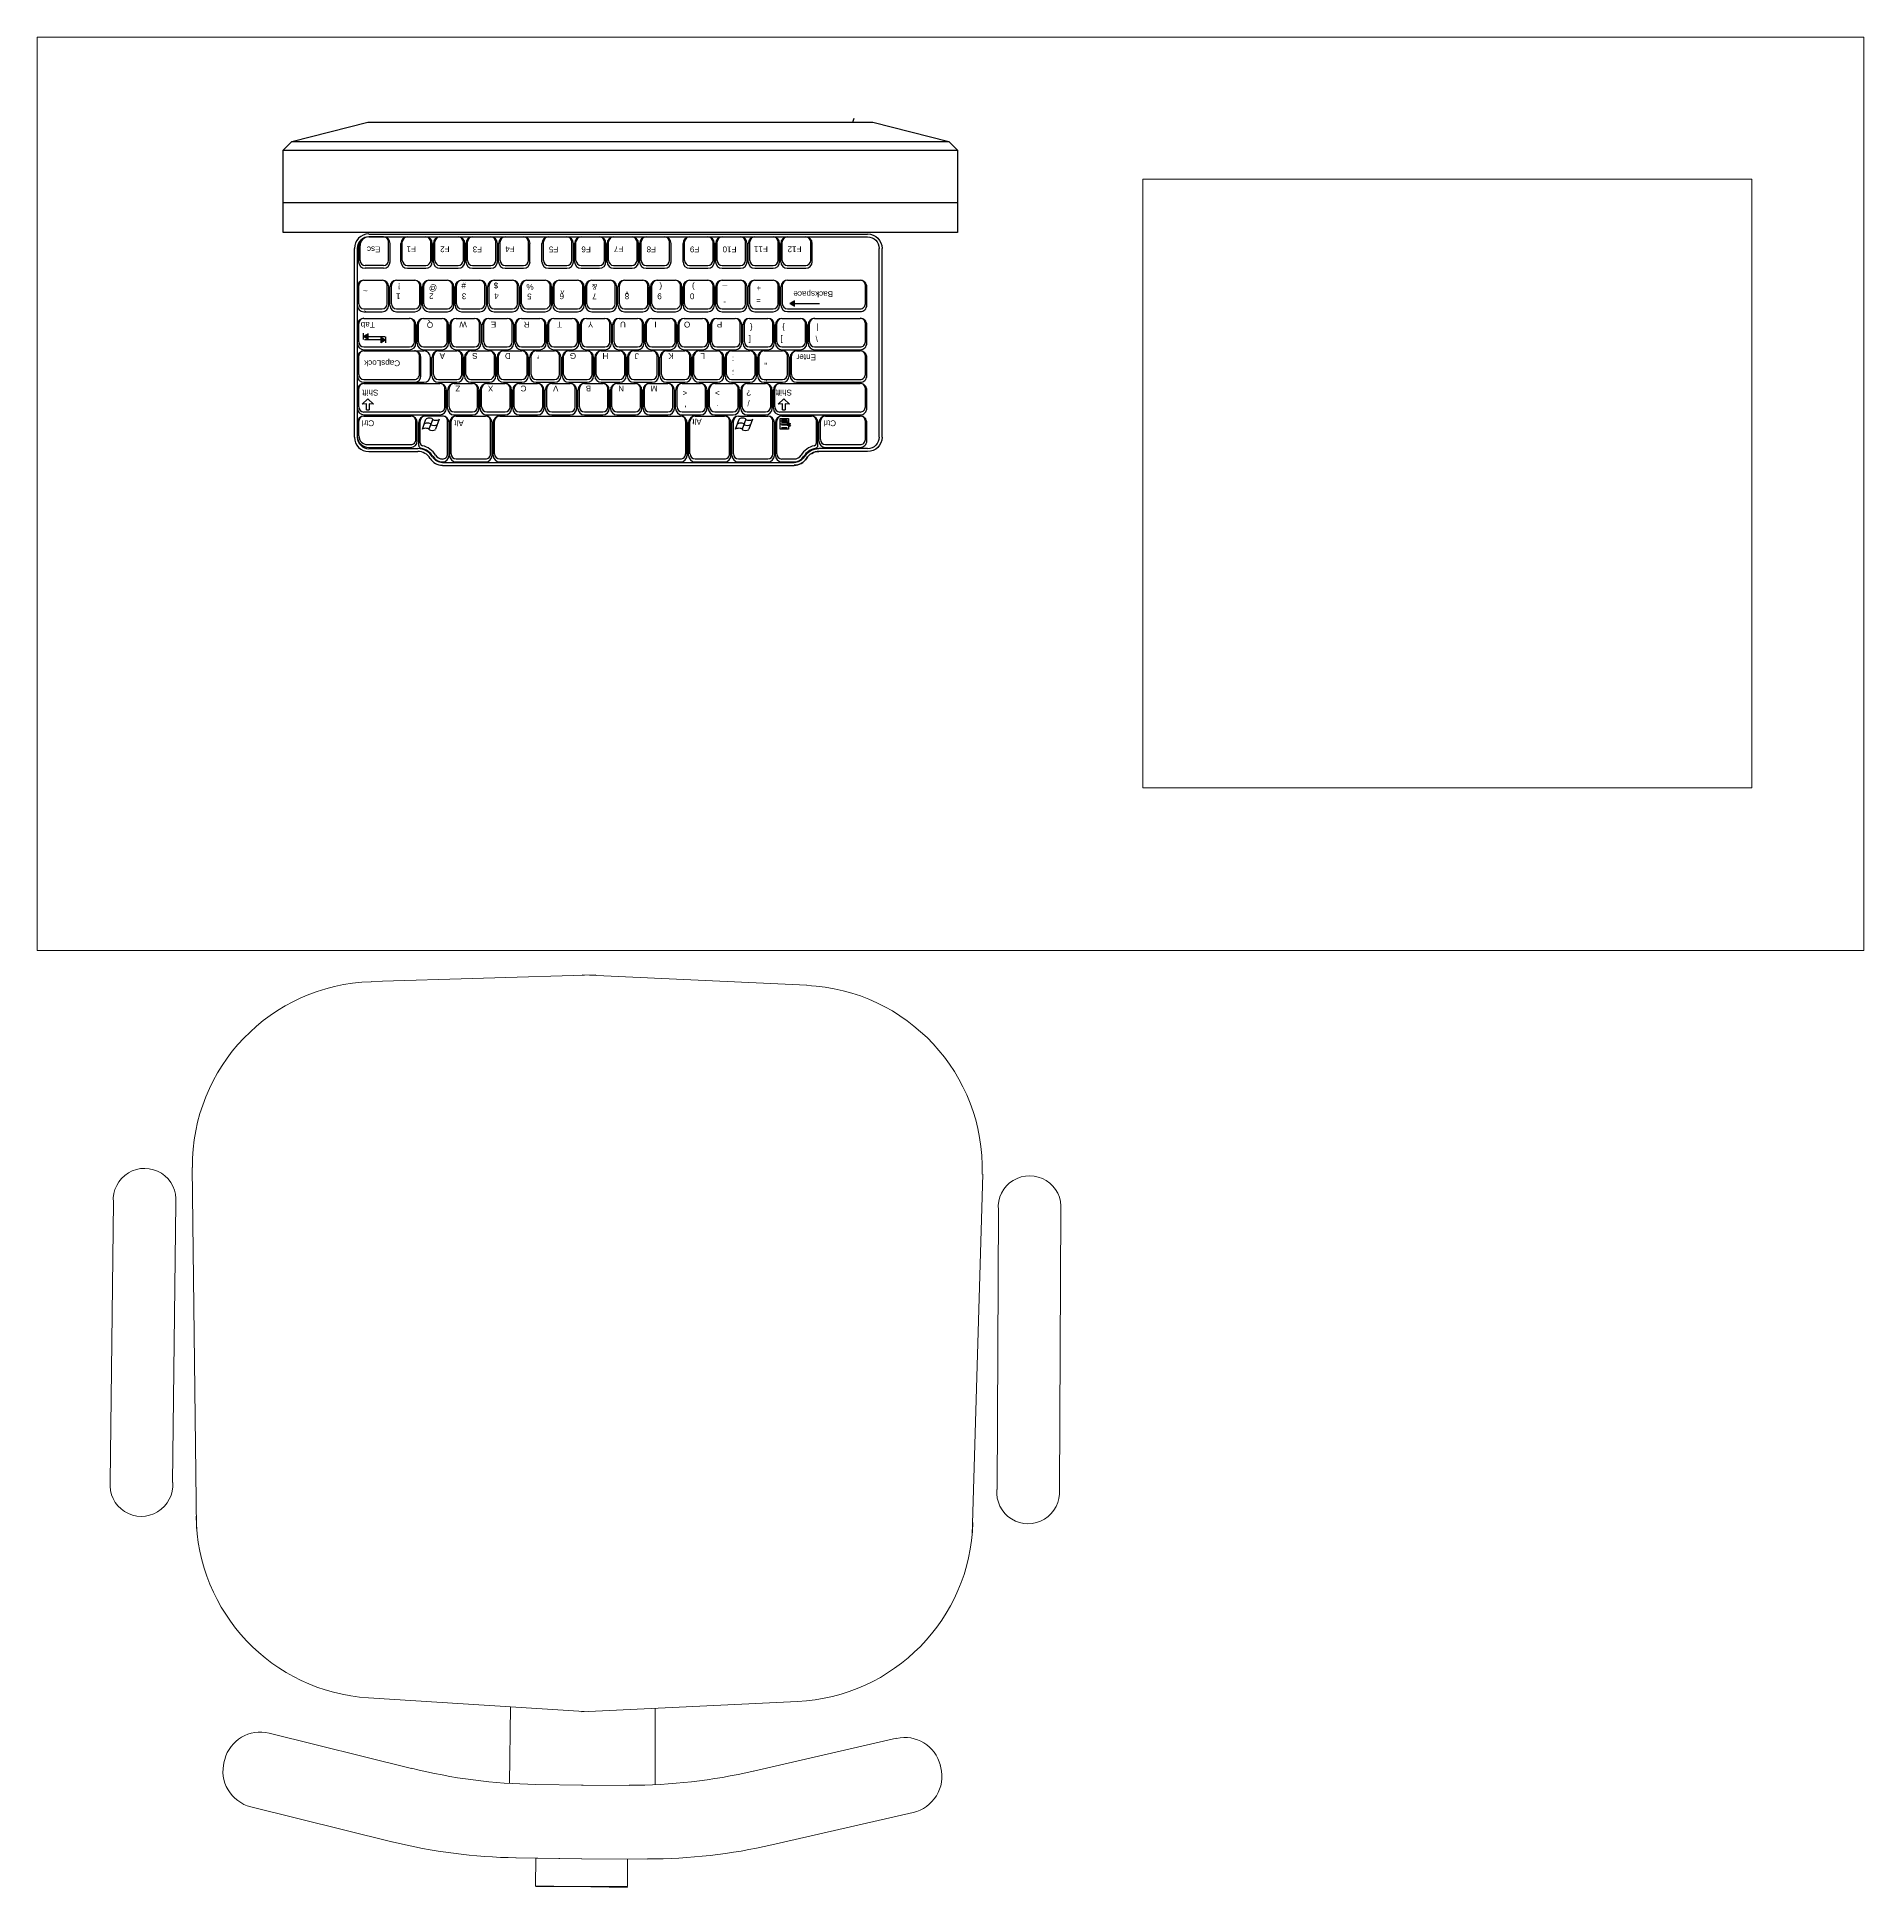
# Model space of a CAD drawing. Header units: millimetres. Extents: x -217756 to 263180, y 55413 to 130608.
# Drawn here: x -211764 to -210564, y 96740 to 97961 of the extents above; entities that cross this region are included whole.
import ezdxf

# ---------------------------------------------------------------- set-up
doc = ezdxf.new("R2010")
doc.units = ezdxf.units.MM
doc.linetypes.add('HIDDEN', pattern=[6, 4, -2])
doc.layers.add('ТХ_корр_25.03.26', color=1, linetype='Continuous', lineweight=30, plot=False)
doc.layers.add('ТХ_мебель передв', color=250, linetype='Continuous', lineweight=13)
doc.styles.add('Arial 200', font='arial.ttf', dxfattribs={"height": 500})
doc.styles.add('SIMPLEX', font='simplex.shx', dxfattribs={"width": 0.85, "oblique": 7})

# ---------------------------------------------------------------- blocks, each defined once
blk = doc.blocks.new('KEY')
at = {"color": 0}
for p, q in [((-0.198, 0), (0.198, 0)), ((-0.338, -0.536), (-0.338, -0.141)), ((-0.307, -0.505), (-0.307, -0.109)), ((0.307, -0.505), (0.307, -0.109)), ((0.338, -0.536), (0.338, -0.141)), ((-0.198, -0.614), (0.198, -0.614)), ((-0.198, -0.677), (0.198, -0.677))]:
    blk.add_line(p, q, dxfattribs=at)
for centre, radius, start, end in [((0.198, -0.109), 0.109, 360, 90), ((0.198, -0.141), 0.141, 360, 90), ((-0.198, -0.141), 0.141, 90, 180), ((-0.198, -0.109), 0.109, 90, 180), ((-0.198, -0.536), 0.141, 180, 270), ((-0.198, -0.505), 0.109, 180, 270), ((0.198, -0.505), 0.109, 270, 360), ((0.198, -0.536), 0.141, 270, 360)]:
    blk.add_arc(centre, radius, start, end, dxfattribs=at)
blk = doc.blocks.new('A$C6368dfc4')
at = {"true_color": 0x000000}
h = blk.add_hatch(color=18, dxfattribs=at)
h.paths.add_polyline_path([(6967.4, -32813.4), (6964.4, -32815.1), (6967.4, -32815.1)])
h.paths.add_polyline_path([(6967.4, -32815.1), (6964.4, -32815.1), (6967.4, -32816.9)])
h = blk.add_hatch(color=18, dxfattribs=at)
h.paths.add_polyline_path([(6687.4, -32835), (6684.3, -32836.8), (6687.4, -32836.8)])
h.paths.add_polyline_path([(6687.4, -32836.8), (6684.3, -32836.8), (6687.4, -32838.5)])
h = blk.add_hatch(color=18, dxfattribs=at)
h.paths.add_polyline_path([(6695.8, -32837.3), (6698.8, -32839), (6695.8, -32839)])
h.paths.add_polyline_path([(6695.8, -32839), (6698.8, -32839), (6695.8, -32840.8)])
at = {"color": 18, "true_color": 0x000000}
for p, q in [((6637.2, -32708.7), (6687, -32695.9)), ((6687, -32695.9), (7018.9, -32695.9)), ((7018.9, -32695.9), (7068.7, -32708.7)), ((6631.5, -32714.4), (6637.2, -32708.7)), ((6631.5, -32714.4), (7074.4, -32714.4)), ((6631.5, -32768.5), (6631.5, -32714.4)), ((6637.2, -32708.7), (7068.7, -32708.7)), ((7068.7, -32708.7), (7074.4, -32714.4)), ((7074.4, -32714.4), (7074.4, -32768.5)), ((6631.5, -32748.6), (7074.4, -32748.6)), ((7074.4, -32768.5), (6631.5, -32768.5)), ((6678.3, -32902.8), (6678.3, -32778.9)), ((6680.2, -32902.8), (6680.2, -32778.9)), ((6681.1, -32787.6), (6681.1, -32777.9)), ((6682, -32786.7), (6682, -32777)), ((6697.4, -32771.3), (6687.7, -32771.3)), ((6687.8, -32771.3), (7015.4, -32771.3)), ((6700.7, -32786.7), (6700.7, -32774.6)), ((6701.7, -32787.6), (6701.7, -32775.6)), ((7023.1, -32902.8), (7023.1, -32778.9)), ((7025, -32902.8), (7025, -32778.9)), ((6697.4, -32790), (6685.3, -32790)), ((6697.4, -32791.9), (6685.3, -32791.9)), ((6958.4, -32816.1), (6958.4, -32804.1)), ((6959.4, -32815.2), (6959.4, -32803.1)), ((6962.7, -32799.8), (7010.6, -32799.8)), ((7014, -32815.2), (7014, -32803.1)), ((7014.9, -32816.1), (7014.9, -32804.1)), ((6967.4, -32813.4), (6964.4, -32815.1)), ((6964.4, -32815.1), (6967.4, -32816.9)), ((6964.4, -32815.1), (6983.7, -32815.1)), ((6967.4, -32816.9), (6967.4, -32813.4)), ((6680.2, -32841.1), (6680.2, -32829.1)), ((6681.2, -32840.2), (6681.2, -32828.1)), ((6684.5, -32824.8), (6714.4, -32824.8)), ((6717.7, -32840.2), (6717.7, -32828.1)), ((6718.7, -32841.1), (6718.7, -32829.1)), ((6962.7, -32818.5), (7010.6, -32818.5)), ((6962.7, -32820.4), (7010.6, -32820.4)), ((6976.3, -32841.1), (6976.3, -32829.1)), ((6977.2, -32840.2), (6977.2, -32828.1)), ((6980.6, -32824.8), (7010.6, -32824.8)), ((7014, -32840.2), (7014, -32828.1)), ((7014.9, -32841.1), (7014.9, -32829.1)), ((6684.3, -32838.8), (6684.3, -32834.5)), ((6687.4, -32835), (6684.3, -32836.8)), ((6684.3, -32836.8), (6698.4, -32836.8)), ((6684.3, -32836.8), (6687.4, -32838.5)), ((6698.8, -32839), (6685, -32839)), ((6687.4, -32838.5), (6687.4, -32835)), ((6695.8, -32840.8), (6695.8, -32837.3)), ((6695.8, -32837.3), (6698.8, -32839)), ((6698.8, -32839), (6695.8, -32840.8)), ((6698.8, -32837), (6698.8, -32840.9)), ((6680.2, -32862.5), (6680.2, -32850.5)), ((6681.2, -32861.6), (6681.2, -32849.5)), ((6684.5, -32843.5), (6714.4, -32843.5)), ((6684.5, -32845.4), (6714.4, -32845.4)), ((6684.5, -32846.2), (6723.9, -32846.2)), ((6721.1, -32861.6), (6721.1, -32849.5)), ((6722, -32862.5), (6722, -32850.5)), ((6728.2, -32862.5), (6728.2, -32850.5)), ((6964.6, -32862.5), (6964.6, -32850.5)), ((6965.5, -32861.6), (6965.5, -32849.5)), ((6968.8, -32846.2), (7010.6, -32846.2)), ((6980.6, -32843.5), (7010.6, -32843.5)), ((6980.6, -32845.4), (7010.6, -32845.4)), ((7014, -32861.6), (7014, -32849.5)), ((7014.9, -32862.5), (7014.9, -32850.5)), ((6684.5, -32864.9), (6717.7, -32864.9)), ((6968.8, -32864.9), (7010.6, -32864.9)), ((6680.2, -32883.9), (6680.2, -32871.9)), ((6681.2, -32883), (6681.2, -32870.9)), ((6683.4, -32881.1), (6687.1, -32877.7)), ((6684.5, -32866.8), (6723.9, -32866.8)), ((6684.5, -32867.6), (6734.4, -32867.6)), ((6687.1, -32877.7), (6690.9, -32881.1)), ((6737.7, -32883), (6737.7, -32870.9)), ((6738.6, -32883.9), (6738.6, -32871.9)), ((6953.5, -32883.9), (6953.5, -32871.9)), ((6954.4, -32883), (6954.4, -32870.9)), ((6956.6, -32881.1), (6960.4, -32877.7)), ((6957.8, -32867.6), (7010.6, -32867.6)), ((6960.4, -32877.7), (6964.1, -32881.1)), ((6968.8, -32866.8), (7010.6, -32866.8)), ((7014, -32883), (7014, -32870.9)), ((7014.9, -32883.9), (7014.9, -32871.9)), ((6686.3, -32880.9), (6683.4, -32881.1)), ((6684.5, -32886.3), (6734.4, -32886.3)), ((6684.5, -32888.2), (6734.4, -32888.2)), ((6684.5, -32889), (6715.3, -32889)), ((6686.3, -32884.8), (6686.3, -32880.9)), ((6686.3, -32884.8), (6688, -32884.8)), ((6690.9, -32881.1), (6688, -32880.9)), ((6688, -32880.9), (6688, -32884.8)), ((6722.9, -32897.7), (6725.3, -32891.1)), ((6736.2, -32889), (6724.8, -32889)), ((6729.7, -32891.1), (6727.2, -32897.7)), ((6734, -32891.1), (6731.6, -32897.7)), ((6745.1, -32889), (6764.4, -32889)), ((6773.7, -32889), (6892.5, -32889)), ((6902.1, -32889), (6921.4, -32889)), ((6928.7, -32897.7), (6931.1, -32891.1)), ((6930.6, -32889), (6949.9, -32889)), ((6935.5, -32891.1), (6933.1, -32897.7)), ((6939.8, -32891.1), (6937.4, -32897.7)), ((6959.5, -32880.9), (6956.6, -32881.1)), ((6957.8, -32886.3), (7010.6, -32886.3)), ((6957.8, -32888.2), (7010.6, -32888.2)), ((6957.9, -32890.5), (6963.4, -32890.5)), ((6957.9, -32897.7), (6957.9, -32890.5)), ((6959.1, -32889), (6978.5, -32889)), ((6959.5, -32884.8), (6959.5, -32880.9)), ((6959.5, -32884.8), (6961.2, -32884.8)), ((6961.2, -32880.9), (6961.2, -32884.8)), ((6964.1, -32881.1), (6961.2, -32880.9)), ((6963.4, -32890.5), (6963.4, -32897.7)), ((6987.7, -32889), (7010.6, -32889)), ((6680.2, -32902), (6680.2, -32893.3)), ((6681.2, -32902), (6681.2, -32892.3)), ((6718.6, -32904.4), (6718.6, -32892.3)), ((6719.6, -32905.3), (6719.6, -32893.3)), ((6720.5, -32908.3), (6720.5, -32893.3)), ((6721.5, -32906.6), (6721.5, -32892.3)), ((6739.5, -32913.9), (6739.5, -32892.3)), ((6740.5, -32914.8), (6740.5, -32893.3)), ((6740.9, -32914.8), (6740.9, -32893.3)), ((6741.8, -32913.8), (6741.8, -32892.3)), ((6767.7, -32913.8), (6767.7, -32892.3)), ((6768.7, -32914.8), (6768.7, -32893.3)), ((6769.4, -32914.8), (6769.4, -32893.3)), ((6770.3, -32913.8), (6770.3, -32892.3)), ((6895.9, -32913.8), (6895.9, -32892.3)), ((6896.8, -32914.8), (6896.8, -32893.3)), ((6897.8, -32914.8), (6897.8, -32893.3)), ((6898.7, -32913.8), (6898.7, -32892.3)), ((6924.7, -32913.8), (6924.7, -32892.3)), ((6925.6, -32914.8), (6925.6, -32893.3)), ((6926.3, -32914.8), (6926.3, -32893.3)), ((6927.3, -32913.8), (6927.3, -32892.3)), ((6953.2, -32913.8), (6953.2, -32892.3)), ((6954.2, -32914.8), (6954.2, -32893.3)), ((6954.9, -32914.8), (6954.9, -32893.3)), ((6955.8, -32913.9), (6955.8, -32892.3)), ((6957.9, -32892.2), (6963.4, -32892.2)), ((6957.9, -32894), (6963.4, -32894)), ((6963.4, -32897.7), (6957.9, -32897.7)), ((6958.8, -32891.4), (6962.5, -32891.4)), ((6958.8, -32893.1), (6962.5, -32893.1)), ((6958.8, -32894.8), (6962.5, -32894.8)), ((6958.8, -32896.5), (6962.5, -32896.5)), ((6962.5, -32893.1), (6964.8, -32894.1)), ((6963.1, -32895.4), (6962.5, -32893.1)), ((6963.5, -32894.7), (6963.1, -32895.4)), ((6964.4, -32895.7), (6963.5, -32894.7)), ((6964.8, -32894.1), (6963.9, -32894.4)), ((6963.9, -32894.4), (6964.8, -32895.4)), ((6964.4, -32895.7), (6964.8, -32895.4)), ((6981.8, -32906.6), (6981.8, -32892.3)), ((6982.8, -32908.3), (6982.8, -32893.3)), ((6983.4, -32905.3), (6983.4, -32893.3)), ((6984.4, -32904.4), (6984.4, -32892.3)), ((7014, -32904.4), (7014, -32892.3)), ((7014.9, -32905.3), (7014.9, -32893.3)), ((6686.9, -32907.7), (6715.3, -32907.7)), ((6687.8, -32909.6), (6715.3, -32909.6)), ((6687.8, -32910.4), (6719.9, -32910.4)), ((6687.8, -32912.3), (6719.9, -32912.3)), ((7015.4, -32910.4), (6983.4, -32910.4)), ((7015.4, -32912.3), (6983.4, -32912.3)), ((6987.7, -32907.7), (7010.6, -32907.7)), ((6987.7, -32909.6), (7010.6, -32909.6)), ((6736.2, -32917.2), (6736.1, -32917.2)), ((6736.2, -32919.1), (6736.1, -32919.1)), ((6736.1, -32919.4), (6967.2, -32919.4)), ((6736.1, -32921.4), (6967.2, -32921.4)), ((6745.1, -32917.2), (6764.4, -32917.2)), ((6745.1, -32919.1), (6764.4, -32919.1)), ((6773.7, -32917.1), (6892.5, -32917.1)), ((6773.7, -32919), (6892.5, -32919)), ((6902.1, -32917.2), (6921.4, -32917.2)), ((6902.1, -32919.1), (6921.4, -32919.1)), ((6930.6, -32917.2), (6949.9, -32917.2)), ((6930.6, -32919.1), (6949.9, -32919.1)), ((6959.1, -32917.2), (6967.2, -32917.2)), ((6959.1, -32919.1), (6967.2, -32919.1))]:
    blk.add_line(p, q, dxfattribs=at)
for points in [[(7005.6, -32695.9), (7006.5, -32693.2)], [(6687.8, -32769.4), (7015.4, -32769.4)]]:
    blk.add_lwpolyline(points, dxfattribs=at)
for centre, major_axis, ratio, start_param, end_param in [((6687.8, -32778.9), (-6.74, -6.74), 1, 3.926991, 5.497787), ((6687.8, -32778.9), (-5.39, -5.39), 1, 3.926991, 5.497787), ((6687.7, -32777.9), (-4.72, 4.72), 1, 5.497787, 7.068583), ((6687.7, -32777), (-4.04, -4.04), 1, 3.926991, 5.497787), ((6697.4, -32774.6), (-2.36, 2.36), 1, 3.926991, 5.497787), ((6697.4, -32775.6), (-3.03, 3.03), 1, 3.926991, 5.497787), ((6685.3, -32787.6), (-3.03, 3.03), 1, 0.785398, 2.356194), ((6685.3, -32786.7), (-2.36, -2.36), 1, -0.785398, 0.785398), ((6697.4, -32786.7), (-2.36, -2.36), 1, 0.785398, 2.356194), ((6697.4, -32787.6), (-3.03, -3.03), 1, 0.785398, 2.356194), ((6962.7, -32804.1), (-3.03, -3.03), 1, 3.926991, 5.497787), ((6962.7, -32803.1), (-2.36, 2.36), 1, 5.497787, 7.068583), ((7010.6, -32803.1), (-2.36, -2.36), 1, 2.356194, 3.926991), ((7010.6, -32804.1), (-3.03, -3.03), 1, 2.356194, 3.926991), ((6962.7, -32816.1), (-3.03, 3.03), 1, 0.785398, 2.356194), ((6962.7, -32815.2), (-2.36, -2.36), 1, -0.785398, 0.785398), ((7010.6, -32815.2), (-2.36, 2.36), 1, 2.356194, 3.926991), ((7010.6, -32816.1), (-3.03, 3.03), 1, 2.356194, 3.926991), ((6684.5, -32829.1), (-3.03, -3.03), 1, 3.926991, 5.497787), ((6684.5, -32828.1), (-2.36, -2.36), 1, 3.926991, 5.497787), ((6714.4, -32828.1), (-2.36, 2.36), 1, 3.926991, 5.497787), ((6714.4, -32829.1), (-3.03, 3.03), 1, 3.926991, 5.497787), ((6980.6, -32829.1), (-3.03, 3.03), 1, 5.497787, 7.068583), ((6980.6, -32828.1), (-2.36, 2.36), 1, 5.497787, 7.068583), ((7010.6, -32828.1), (-2.36, -2.36), 1, 2.356194, 3.926991), ((7010.6, -32829.1), (-3.03, -3.03), 1, 2.356194, 3.926991), ((6684.5, -32841.1), (-3.03, 3.03), 1, 0.785398, 2.356194), ((6684.5, -32840.2), (-2.36, 2.36), 1, 0.785398, 2.356194), ((6714.4, -32840.2), (-2.36, -2.36), 1, 0.785398, 2.356194), ((6714.4, -32841.1), (-3.03, -3.03), 1, 0.785398, 2.356194), ((6980.6, -32841.1), (-3.03, -3.03), 1, -0.785398, 0.785398), ((6980.6, -32840.2), (-2.36, -2.36), 1, -0.785398, 0.785398), ((7010.6, -32840.2), (-2.36, 2.36), 1, 2.356194, 3.926991), ((7010.6, -32841.1), (-3.03, 3.03), 1, 2.356194, 3.926991), ((6684.5, -32850.5), (-3.03, -3.03), 1, 3.926991, 5.497787), ((6684.5, -32849.5), (-2.36, -2.36), 1, 3.926991, 5.497787), ((6717.7, -32849.5), (-2.36, -2.36), 1, 2.356194, 3.926991), ((6717.7, -32850.5), (-3.03, 3.03), 1, 3.926991, 5.497787), ((6723.9, -32850.5), (-3.03, 3.03), 1, 3.926991, 5.497787), ((6968.8, -32850.5), (-3.03, 3.03), 1, 5.497787, 7.068583), ((6968.8, -32849.5), (-2.36, 2.36), 1, 5.497787, 7.068583), ((7010.6, -32849.5), (-2.36, -2.36), 1, 2.356194, 3.926991), ((7010.6, -32850.5), (-3.03, -3.03), 1, 2.356194, 3.926991), ((6684.5, -32862.5), (-3.03, 3.03), 1, 0.785398, 2.356194), ((6684.5, -32861.6), (-2.36, 2.36), 1, 0.785398, 2.356194), ((6717.7, -32861.6), (-2.36, 2.36), 1, 2.356194, 3.926991), ((6717.7, -32862.5), (-3.03, -3.03), 1, 0.785398, 2.356194), ((6723.9, -32862.5), (-3.03, -3.03), 1, 0.785398, 2.356194), ((6968.8, -32862.5), (-3.03, -3.03), 1, -0.785398, 0.785398), ((6968.8, -32861.6), (-2.36, -2.36), 1, -0.785398, 0.785398), ((7010.6, -32861.6), (-2.36, 2.36), 1, 2.356194, 3.926991), ((7010.6, -32862.5), (-3.03, 3.03), 1, 2.356194, 3.926991), ((6684.5, -32871.9), (-3.03, -3.03), 1, 3.926991, 5.497787), ((6684.5, -32870.9), (-2.36, -2.36), 1, 3.926991, 5.497787), ((6734.4, -32870.9), (-2.36, -2.36), 1, 2.356194, 3.926991), ((6734.4, -32871.9), (-3.03, 3.03), 1, 3.926991, 5.497787), ((6957.8, -32871.9), (-3.03, -3.03), 1, 3.926991, 5.497787), ((6957.8, -32870.9), (-2.36, 2.36), 1, 5.497787, 7.068583), ((7010.6, -32870.9), (-2.36, -2.36), 1, 2.356194, 3.926991), ((7010.6, -32871.9), (-3.03, -3.03), 1, 2.356194, 3.926991), ((6684.5, -32883.9), (-3.03, 3.03), 1, 0.785398, 2.356194), ((6684.5, -32893.3), (-3.03, -3.03), 1, 3.926991, 5.497787), ((6684.5, -32883), (-2.36, 2.36), 1, 0.785398, 2.356194), ((6684.5, -32892.3), (-2.36, -2.36), 1, 3.926991, 5.497787), ((6715.3, -32892.3), (-2.36, -2.36), 1, 2.356194, 3.926991), ((6715.3, -32893.3), (-3.03, 3.03), 1, 3.926991, 5.497787), ((6724.8, -32893.3), (-3.03, -3.03), 1, 3.926991, 5.497787), ((6724.8, -32892.3), (-2.36, -2.36), 1, 3.926991, 5.497787), ((6727.5, -32891.1), (-2.17, 0), 0.316309, 3.141593, 6.283185), ((6731.8, -32891.1), (-2.17, 0), 0.316309, 0, 3.141593), ((6734.4, -32883), (-2.36, 2.36), 1, 2.356194, 3.926991), ((6734.4, -32883.9), (-3.03, -3.03), 1, 0.785398, 2.356194), ((6736.2, -32892.3), (-2.36, -2.36), 1, 2.356194, 3.926991), ((6736.2, -32893.3), (-3.03, 3.03), 1, 3.926991, 5.497787), ((6745.1, -32893.3), (-3.03, -3.03), 1, 3.926991, 5.497787), ((6745.1, -32892.3), (-2.36, -2.36), 1, 3.926991, 5.497787), ((6764.4, -32892.3), (-2.36, -2.36), 1, 2.356194, 3.926991), ((6764.4, -32893.3), (-3.03, 3.03), 1, 3.926991, 5.497787), ((6773.7, -32893.3), (-3.03, -3.03), 1, 3.926991, 5.497787), ((6773.7, -32892.3), (-2.36, 2.36), 1, 5.497787, 7.068583), ((6892.5, -32892.3), (-2.36, -2.36), 1, 2.356194, 3.926991), ((6892.5, -32893.3), (-3.03, 3.03), 1, 3.926991, 5.497787), ((6902.1, -32893.3), (-3.03, -3.03), 1, 3.926991, 5.497787), ((6902.1, -32892.3), (-2.36, -2.36), 1, 3.926991, 5.497787), ((6921.4, -32892.3), (-2.36, -2.36), 1, 2.356194, 3.926991), ((6921.4, -32893.3), (-3.03, 3.03), 1, 3.926991, 5.497787), ((6930.6, -32893.3), (-3.03, -3.03), 1, 3.926991, 5.497787), ((6930.6, -32892.3), (-2.36, 2.36), 1, 5.497787, 7.068583), ((6933.3, -32891.1), (-2.17, 0), 0.316309, 3.141593, 6.283185), ((6937.6, -32891.1), (-2.17, 0), 0.316309, 0, 3.141593), ((6949.9, -32892.3), (-2.36, 2.36), 1, 3.926991, 5.497787), ((6949.9, -32893.3), (-3.03, 3.03), 1, 3.926991, 5.497787), ((6957.8, -32883.9), (-3.03, 3.03), 1, 0.785398, 2.356194), ((6957.8, -32883), (-2.36, -2.36), 1, -0.785398, 0.785398), ((6959.1, -32893.3), (-3.03, 3.03), 1, 5.497787, 7.068583), ((6959.1, -32892.3), (-2.36, 2.36), 1, 5.497787, 7.068583), ((6978.5, -32892.3), (-2.36, 2.36), 1, 3.926991, 5.497787), ((6978.5, -32893.3), (-3.03, 3.03), 1, 3.926991, 5.497787), ((6987.7, -32893.3), (-3.03, -3.03), 1, 3.926991, 5.497787), ((6987.7, -32892.3), (-2.36, -2.36), 1, 3.926991, 5.497787), ((7010.6, -32883), (-2.36, 2.36), 1, 2.356194, 3.926991), ((7010.6, -32883.9), (-3.03, 3.03), 1, 2.356194, 3.926991), ((7010.6, -32892.3), (-2.36, -2.36), 1, 2.356194, 3.926991), ((7010.6, -32893.3), (-3.03, -3.03), 1, 2.356194, 3.926991), ((6687.8, -32902.8), (-6.74, 6.74), 1, 0.785398, 2.356194), ((6687.8, -32902), (-5.39, 5.39), 1, 0.785398, 2.356194), ((6687.8, -32902.8), (-5.39, 5.39), 1, 0.785398, 2.356194), ((6686.9, -32902), (-4.04, 4.04), 1, 0.785398, 2.356194), ((6725.1, -32897.7), (-2.17, 0), 0.316309, 3.141593, 6.283185), ((6726.3, -32894.4), (-2.17, 0), 0.316309, 3.141593, 6.283185), ((6729.4, -32897.7), (-2.17, 0), 0.316309, 0, 3.141593), ((6730.6, -32894.4), (-2.17, 0), 0.316309, 0, 3.141593), ((6930.9, -32897.7), (-2.17, 0), 0.316309, 3.141593, 6.283185), ((6932.1, -32894.4), (-2.17, 0), 0.316309, 3.141593, 6.283185), ((6935.2, -32897.7), (-2.17, 0), 0.316309, 0, 3.141593), ((6936.4, -32894.4), (-2.17, 0), 0.316309, 0, 3.141593), ((6715.3, -32904.4), (-2.36, 2.36), 1, 2.356194, 3.926991), ((6715.3, -32905.3), (-3.03, -3.03), 1, 0.785398, 2.356194), ((6719.9, -32921.8), (-8.08, -8.08), 1, 2.907036, 3.926991), ((6719.9, -32921.8), (-6.74, -6.74), 1, 2.907036, 3.926991), ((6722.4, -32908.3), (-1.35, 1.35), 1, 0.785398, 2.169734), ((6723.4, -32906.6), (-1.35, 1.35), 1, 0.785398, 2.130466), ((6719.9, -32921.8), (-8.33, -8.33), 1, 2.907036, 3.74053), ((6719.9, -32921.8), (-9.68, 9.68), 1, 4.477832, 5.272059), ((6736.1, -32911.8), (-3.79, -3.79), 1, -0.234557, 0.785398), ((6736.2, -32913.9), (-2.36, 2.36), 1, 2.356194, 3.926991), ((6736.2, -32914.8), (-3.03, -3.03), 1, 0.785398, 2.356194), ((6745.1, -32914.8), (-3.03, 3.03), 1, 0.785398, 2.356194), ((6745.1, -32913.8), (-2.36, 2.36), 1, 0.785398, 2.356194), ((6764.4, -32913.8), (-2.36, 2.36), 1, 2.356194, 3.926991), ((6764.4, -32914.8), (-3.03, -3.03), 1, 0.785398, 2.356194), ((6773.7, -32914.8), (-3.03, 3.03), 1, 0.785398, 2.356194), ((6773.7, -32913.8), (-2.36, -2.36), 1, -0.785398, 0.785398), ((6892.5, -32913.8), (-2.36, 2.36), 1, 2.356194, 3.926991), ((6892.5, -32914.8), (-3.03, -3.03), 1, 0.785398, 2.356194), ((6902.1, -32914.8), (-3.03, 3.03), 1, 0.785398, 2.356194), ((6902.1, -32913.8), (-2.36, 2.36), 1, 0.785398, 2.356194), ((6921.4, -32913.8), (-2.36, 2.36), 1, 2.356194, 3.926991), ((6921.4, -32914.8), (-3.03, -3.03), 1, 0.785398, 2.356194), ((6930.6, -32914.8), (-3.03, 3.03), 1, 0.785398, 2.356194), ((6930.6, -32913.8), (-2.36, -2.36), 1, -0.785398, 0.785398), ((6949.9, -32913.8), (-2.36, -2.36), 1, 0.785398, 2.356194), ((6949.9, -32914.8), (-3.03, -3.03), 1, 0.785398, 2.356194), ((6959.1, -32914.8), (-3.03, -3.03), 1, -0.785398, 0.785398), ((6959.1, -32913.9), (-2.36, -2.36), 1, -0.785398, 0.785398), ((6967.2, -32911.8), (-3.79, 3.79), 1, 2.356194, 3.37615), ((6983.4, -32921.8), (-9.68, -9.68), 1, 4.152719, 4.946946), ((6983.4, -32921.8), (-8.33, 8.33), 1, 5.684248, 6.517742), ((6983.4, -32921.8), (-8.08, 8.08), 1, 5.497787, 6.517742), ((6983.4, -32921.8), (-6.74, -6.74), 1, 3.926991, 4.946946), ((6979.9, -32906.6), (-1.35, -1.35), 1, 1.011126, 2.356194), ((6980.9, -32908.3), (-1.35, -1.35), 1, 0.971859, 2.356194), ((6987.7, -32905.3), (-3.03, 3.03), 1, 0.785398, 2.356194), ((6987.7, -32904.4), (-2.36, 2.36), 1, 0.785398, 2.356194), ((7010.6, -32904.4), (-2.36, 2.36), 1, 2.356194, 3.926991), ((7010.6, -32905.3), (-3.03, 3.03), 1, 2.356194, 3.926991), ((6736.1, -32911.8), (-6.74, -6.74), 1, -0.234557, 0.785398), ((6736.1, -32911.8), (-5.39, 5.39), 1, 1.336239, 2.356194), ((6736.1, -32911.8), (-5.14, -5.14), 1, -0.234557, 0.785398), ((6967.2, -32911.8), (-5.14, 5.14), 1, 2.356194, 3.37615), ((6967.2, -32911.8), (-5.39, 5.39), 1, 2.356194, 3.37615), ((6967.2, -32911.8), (-6.74, 6.74), 1, 2.356194, 3.37615)]:
    blk.add_ellipse(centre, major_axis=major_axis, ratio=ratio, start_param=start_param, end_param=end_param, dxfattribs=at)
at = {"color": 18, "true_color": 0x000000, "extrusion": (0, 0, -1)}
for centre, major_axis, start_param, end_param in [((7015.4, -32778.9), (6.74, -6.74), 3.926991, 5.497787), ((7015.4, -32778.9), (5.39, -5.39), 3.926991, 5.497787), ((7015.4, -32902.8), (6.74, 6.74), 0.785398, 2.356194), ((7015.4, -32902.8), (5.39, 5.39), 0.785398, 2.356194), ((6983.4, -32921.8), (8.08, -8.08), 2.907036, 3.926991), ((6983.4, -32921.8), (6.74, -6.74), 2.907036, 3.926991), ((6967.2, -32911.8), (5.39, 5.39), 1.336239, 2.356194), ((6967.2, -32911.8), (6.74, -6.74), -0.234557, 0.785398)]:
    blk.add_ellipse(centre, major_axis=major_axis, ratio=1, start_param=start_param, end_param=end_param, dxfattribs=at)
at = {"color": 18, "true_color": 0x000000}
for points in [[(6684.3, -32836.8), (6684.3, -32836.8), (6684.3, -32836.8)], [(6698.8, -32839), (6698.8, -32839), (6698.8, -32839)]]:
    blk.add_solid(points, dxfattribs=at)
at = {"color": 18, "true_color": 0x000000, "xscale": 30.48000000044703, "yscale": 30.48000000044703, "zscale": 60.96}
for p in [(6719.1, -32771.3), (6740.5, -32771.3), (6761.9, -32771.3), (6783.3, -32771.3), (6811.8, -32771.3), (6833.2, -32771.3), (6854.6, -32771.3), (6876, -32771.3), (6904.5, -32771.3), (6925.9, -32771.3), (6947.3, -32771.3), (6968.7, -32771.3), (6690.5, -32799.8), (6711.9, -32799.8), (6733.3, -32799.8), (6754.7, -32799.8), (6776.1, -32799.8), (6797.5, -32799.8), (6818.9, -32799.8), (6840.3, -32799.8), (6861.7, -32799.8), (6883.1, -32799.8), (6904.5, -32799.8), (6925.9, -32799.8), (6947.3, -32799.8), (6729.8, -32824.8), (6751.2, -32824.8), (6772.6, -32824.8), (6794, -32824.8), (6815.4, -32824.8), (6836.8, -32824.8), (6858.2, -32824.8), (6879.6, -32824.8), (6901, -32824.8), (6922.4, -32824.8), (6943.8, -32824.8), (6965.2, -32824.8), (6739.5, -32846.2), (6760.9, -32846.2), (6782.3, -32846.2), (6803.7, -32846.2), (6825.1, -32846.2), (6846.5, -32846.2), (6867.9, -32846.2), (6889.3, -32846.2), (6910.7, -32846.2), (6932.1, -32846.2), (6953.5, -32846.2), (6749.8, -32867.6), (6771.2, -32867.6), (6792.6, -32867.6), (6814, -32867.6), (6835.4, -32867.6), (6856.8, -32867.6), (6878.2, -32867.6), (6899.6, -32867.6), (6921, -32867.6), (6942.4, -32867.6)]:
    blk.add_blockref('KEY', p, dxfattribs=at)
at = {"color": 18, "true_color": 0x000000}
for s, height, style, p in [('Esc', 3.81, 'Arial 200', (6695.4, -32777.6)), ('F1', 3.81, 'Arial 200', (6718.7, -32777.5)), ('F2', 3.81, 'Arial 200', (6740.8, -32777.5)), ('F3', 3.81, 'Arial 200', (6762.2, -32777.6)), ('F4', 3.81, 'Arial 200', (6783.6, -32777.5)), ('F5', 3.81, 'Arial 200', (6812.2, -32777.6)), ('F6', 3.81, 'Arial 200', (6833.6, -32777.6)), ('F7', 3.81, 'Arial 200', (6855, -32777.5)), ('F8', 3.81, 'Arial 200', (6876.4, -32777.6)), ('F9', 3.81, 'Arial 200', (6904.9, -32777.6)), ('F10', 3.81, 'Arial 200', (6929.3, -32777.6)), ('F11', 3.81, 'Arial 200', (6949.9, -32777.5)), ('F12', 3.81, 'Arial 200', (6972, -32777.5)), ('!', 3.81, 'Arial 200', (6708.4, -32801.9)), ('@', 3.81, 'Arial 200', (6732.6, -32803.2)), ('#', 3.81, 'Arial 200', (6751.5, -32801.2)), ('$', 3.81, 'Arial 200', (6772.8, -32801.3)), ('%', 3.81, 'Arial 200', (6796, -32802.2)), ('&', 3.81, 'Arial 200', (6837.8, -32802.2)), ('(', 3.81, 'Arial 200', (6880.4, -32802.1)), (')', 3.81, 'Arial 200', (6901.8, -32802.1)), ('_', 3.81, 'Arial 200', (6923.1, -32804.1)), ('+', 3.81, 'Arial 200', (6945.5, -32803.1)), ('~', 3.81, 'Arial 200', (6686.9, -32804.8)), ('1', 3.81, 'Arial 200', (6708.6, -32808.3)), ('2', 3.81, 'Arial 200', (6730.3, -32808.3)), ('3', 3.81, 'Arial 200', (6751.8, -32808.4)), ('4', 3.81, 'Arial 200', (6773.1, -32808.3)), ('5', 3.81, 'Arial 200', (6794.7, -32808.5)), ('6', 3.81, 'Arial 200', (6816, -32808.4)), ('^ ', 3.81, 'Arial 200', (6816.2, -32804.6)), ('7', 3.81, 'Arial 200', (6837.5, -32808.4)), ('8', 3.81, 'Arial 200', (6858.8, -32808.4)), ('*', 3.81, 'Arial 200', (6858.4, -32805.3)), ('9', 3.81, 'Arial 200', (6880.2, -32808.4)), ('0', 3.81, 'Arial 200', (6901.6, -32808.4)), ('-', 3.81, 'Arial 200', (6922.3, -32812.6)), ('=', 3.81, 'Arial 200', (6945.3, -32811.4)), ('Backspace', 3.81, 'Arial 200', (6992.7, -32807)), ('Tab', 3.81, 'Arial 200', (6691.6, -32827.2)), ('`', 3.81, 'Arial 200', (6686.1, -32816.1)), ('Q', 3.81, 'Arial 200', (6730, -32827.2)), ('W', 3.81, 'Arial 200', (6752.2, -32827)), ('E', 3.81, 'Arial 200', (6771.4, -32827)), ('R', 3.81, 'Arial 200', (6793.4, -32827)), ('T', 3.81, 'Arial 200', (6814.7, -32827)), ('Y', 3.81, 'Arial 200', (6835.2, -32827)), ('U', 3.81, 'Arial 200', (6856.6, -32827)), ('I', 3.81, 'Arial 200', (6876.8, -32827)), ('O', 3.81, 'Arial 200', (6898.9, -32827)), ('P', 3.81, 'Arial 200', (6919.9, -32827)), ('{', 3.81, 'Arial 200', (6939.8, -32829)), ('}', 3.81, 'Arial 200', (6961.1, -32829)), ('|', 3.81, 'Arial 200', (6983.3, -32829.2)), ('[', 3.81, 'Arial 200', (6938.7, -32836.9)), (']', 3.81, 'Arial 200', (6959.6, -32836.9)), ('\\', 3.81, 'Arial 200', (6982.7, -32836.3)), ('CapsLock', 3.81, 'Arial 200', (6708.3, -32852.4)), ('A', 3.81, 'Arial 200', (6737.8, -32847.6)), ('S', 3.81, 'Arial 200', (6759.2, -32847.6)), ('D', 3.81, 'Arial 200', (6781, -32847.6)), ('F', 2.38, 'SIMPLEX', (6799.9, -32849)), ('G', 3.81, 'Arial 200', (6823.9, -32847.6)), ('H', 3.81, 'Arial 200', (6845.1, -32847.6)), ('J', 3.81, 'Arial 200', (6865.1, -32847.6)), ('K', 3.81, 'Arial 200', (6888, -32847.6)), ('L', 3.81, 'Arial 200', (6908.6, -32847.6)), (':', 3.81, 'Arial 200', (6927.7, -32849.9)), ('"', 3.81, 'Arial 200', (6949.5, -32851.4)), ('Enter', 3.81, 'Arial 200', (6981.5, -32848.5)), (';', 3.81, 'Arial 200', (6927.8, -32859.2)), ("'", 3.81, 'Arial 200', (6949.4, -32862.3)), ('Shift', 3.81, 'Arial 200', (6694, -32871.7)), ('Z', 3.81, 'Arial 200', (6747.8, -32869)), ('X', 3.81, 'Arial 200', (6769.5, -32869)), ('C', 3.81, 'Arial 200', (6791.3, -32869)), ('V', 3.81, 'Arial 200', (6812.3, -32869)), ('B', 3.81, 'Arial 200', (6833.8, -32869)), ('N', 3.81, 'Arial 200', (6855.4, -32869)), ('M', 3.81, 'Arial 200', (6877.4, -32869)), ('<', 3.81, 'Arial 200', (6896.9, -32872)), ('>', 3.81, 'Arial 200', (6918.3, -32872)), ('?', 3.81, 'Arial 200', (6938.8, -32871.8)), ('/', 3.81, 'Arial 200', (6937.9, -32878.6)), ('Shift', 3.81, 'Arial 200', (6965.7, -32871.7)), (',', 3.81, 'Arial 200', (6896.5, -32882.6)), ('Alt', 3.81, 'Arial 200', (6906.4, -32890.8)), ('.', 3.81, 'Arial 200', (6917.6, -32881.9)), ('Ctrl', 3.81, 'Arial 200', (6691.3, -32891.8)), ('Alt', 3.81, 'Arial 200', (6750.1, -32891.8)), ('Ctrl', 3.81, 'Arial 200', (6994.7, -32891.8))]:
    blk.add_text(s, height=height, rotation=180, dxfattribs=dict(at, style=style)).set_placement(p)
blk = doc.blocks.new('стол с тумбой 1200х600')
blk.add_lwpolyline([(-19012.2, 19801.1), (-19012.2, 21001.1), (-19612.2, 21001.1), (-19612.2, 19801.1)], close=True)
at = {"linetype": 'HIDDEN', "ltscale": 0.1}
blk.add_lwpolyline([(-19505.4, 19874.7), (-19105.4, 19874.7), (-19105.4, 20274.7), (-19505.4, 20274.7)], close=True, dxfattribs=at)
blk = doc.blocks.new('М-60')
at = {"extrusion": (-6.19742e-05, 0.000470712, 1)}
for p, q in [((7035415.4, 1186627.5, -0.2), (7035231.8, 1186626.6, -0.2)), ((7035232, 1186585.7, -0.1), (7035415.6, 1186586.5, -0.1)), ((7035202.1, 1186569.5, -0.1), (7035439, 1186576.2, -0.1)), ((7035049.2, 1186548.9, -0.1), (7035050.6, 1186548.5, -0.1)), ((7034998.3, 1186437.9, -0.1), (7035019.7, 1186530.9, -0.1)), ((7035068.3, 1186519.6, -0.1), (7035046.7, 1186425.8, -0.1)), ((7035085.8, 1186312.9, 0), (7035092.5, 1186454.7, -0.1)), ((7035563.1, 1186460.5, -0.1), (7035569.8, 1186312.9, 0)), ((7034989, 1186312.9, 0), (7034989, 1186356.2, -0.1)), ((7035037.8, 1186361.3, -0.1), (7035088.1, 1186361.3, -0.1)), ((7034971.3, 1186282.6, 0), (7034970.4, 1186343.1, -0.1)), ((7034989, 1186343.1, -0.1), (7034970.8, 1186343.1, -0.1)), ((7034970.8, 1186343.1, -0.1), (7034970.8, 1186282.6, 0)), ((7034989, 1186312.9, 0), (7034989, 1186343.1, -0.1)), ((7035037.4, 1186344.1, 0), (7035037.4, 1186312.9, 0)), ((7035565.2, 1186174.3, 0.1), (7035569.7, 1186322, 0)), ((7034989, 1186313.2, 0), (7034989.4, 1186282.9, 0)), ((7034989, 1186313.2, 0), (7034989.6, 1186269.8, 0)), ((7035037.8, 1186282.6, 0), (7035037.4, 1186313.9, 0)), ((7035085.7, 1186314.6, 0), (7035094.7, 1186172.9, 0)), ((7034989.4, 1186282.9, 0), (7034971.3, 1186282.6, 0)), ((7035038.5, 1186265.5, 0), (7035088.8, 1186266.3, 0)), ((7035071.5, 1186107.6, 0.1), (7035048.4, 1186201.2, 0)), ((7035000.2, 1186188.3, 0), (7035023, 1186095.7, 0.1)), ((7035052.8, 1186078.1, 0.1), (7035054.2, 1186078.5, 0.1)), ((7035206, 1186059.9, 0.1), (7035442.9, 1186056.7, 0.1)), ((7035236.1, 1186044.1, 0.1), (7035419.7, 1186046, 0.1)), ((7035420.2, 1186005.1, 0.1), (7035236.6, 1186003.1, 0.1))]:
    blk.add_line(p, q, dxfattribs=at)
for centre, start, end in [((7035230, 1186606.2, 122.4), 84.9987, 275.5247), ((7035417.4, 1186607.1, 122.4), 264.9987, 95.5247), ((7035421.8, 1186025.7, 122.4), 265.3479, 95.874), ((7035234.4, 1186023.7, 122.4), 85.3479, 275.874)]:
    blk.add_arc(centre, 20.6, start, end, dxfattribs=at)
at = {"extrusion": (6.19742e-05, -0.000470712, -1)}
for centre, major_axis, start_param, end_param in [((7035442.2, 1186455, -0.1), (77.8, 92.6, 0), -0.725128, 0.826554), ((7035213.4, 1186449, -0.1), (77.8, 92.6, 0), 4.061153, 5.558057), ((7035043.3, 1186525.4, -0.1), (15.6, 18.5, 0), 4.240369, 5.829345), ((7035044.7, 1186525.1, -0.1), (15.6, 18.5, 0), -0.45384, 1.098777), ((7035352, 1186356.2, 0), (-277.9, 233.5, -0.1), 5.584367, 5.811166), ((7035400.4, 1186344.1, 0), (233.5, 277.9, -0.1), 4.01357, 4.240369)]:
    blk.add_ellipse(centre, major_axis=major_axis, ratio=1, start_param=start_param, end_param=end_param, dxfattribs=at)
at = {"extrusion": (-6.19742e-05, 0.000470712, 1)}
for centre, major_axis, start_param, end_param in [((7035400.8, 1186288.2, 0), (237.7, -274.3, 0.1), 4.01357, 4.240369), ((7035352.6, 1186275.3, 0), (-274.3, -237.7, 0.1), 5.584367, 5.811166), ((7035215.4, 1186180.5, 0), (79.2, -91.4, 0), 4.061153, 5.558057), ((7035444.3, 1186178, 0.1), (79.2, -91.4, 0), -0.725128, 0.826554), ((7035048, 1186101.8, 0.1), (15.8, -18.3, 0), -0.45384, 1.098777), ((7035046.5, 1186101.5, 0.1), (15.8, -18.3, 0), 4.240369, 5.829345)]:
    blk.add_ellipse(centre, major_axis=major_axis, ratio=1, start_param=start_param, end_param=end_param, dxfattribs=at)

msp = doc.modelspace()

# ---------------------------------------------------------------- block references
at = {"layer": 'ТХ_корр_25.03.26', "color": 18, "ltscale": 100, "true_color": 0x000000}
msp.add_blockref('A$C6368dfc4', (-218233.9, 130600.7), dxfattribs=at)
at = {"layer": 'ТХ_мебель передв'}
for name, p, rotation in [('стол с тумбой 1200х600', (-190762.9, 116972.8), 90.00000000000001), ('стол с тумбой 1200х600', (-190762.9, 116972.8), 90.00000000000001), ('М-60', (862872.6, -6956202.5, 393), 89.08873266248865)]:
    msp.add_blockref(name, p, dxfattribs=dict(at, rotation=rotation))

doc.saveas('drawing.dxf')
